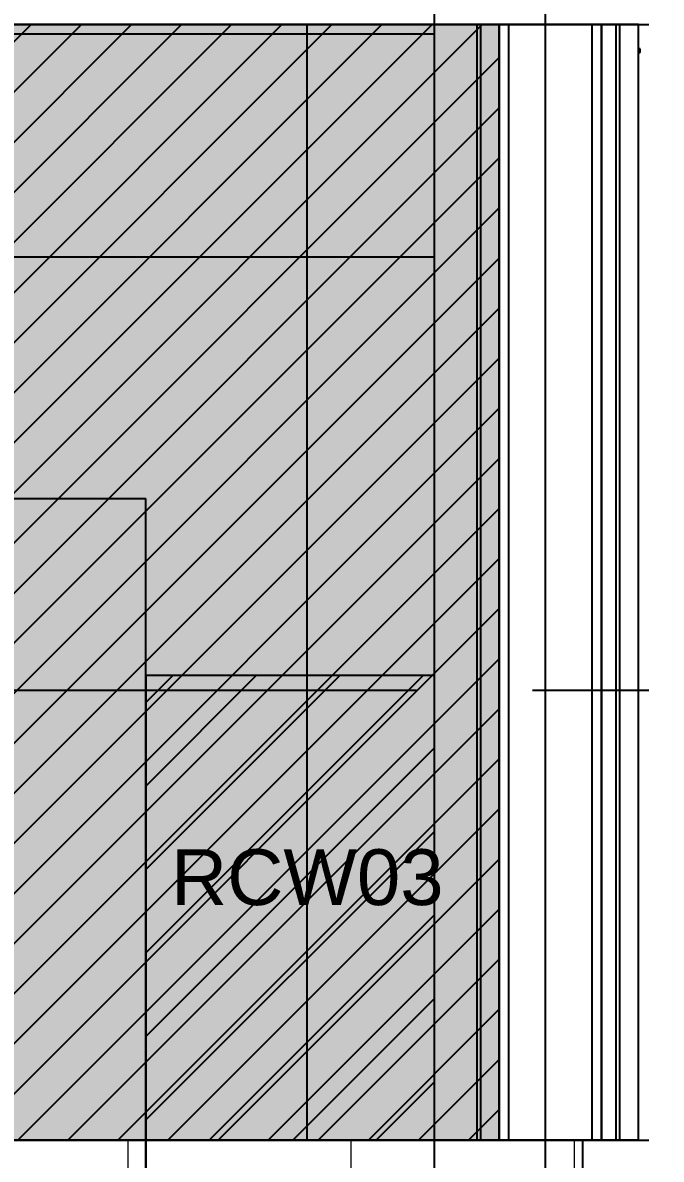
# Model space of a CAD drawing. Header units: millimetres. Extents: x 2519235 to 7246330, y 25937 to 201821.
# Drawn here: x 3042792 to 3044509, y 102238 to 105295 of the extents above; entities that cross this region are included whole.
import ezdxf
from ezdxf.enums import TextEntityAlignment as Align

# ---------------------------------------------------------------- set-up
doc = ezdxf.new("R2010")
doc.units = ezdxf.units.MM
doc.set_wipeout_variables(frame=1)
doc.linetypes.add('HIDDEN', pattern=[0.375, 0.25, -0.125])
doc.linetypes.add('TA_GL_005.00000', pattern=[13.75, 5, -1.25, 1.25, -1.25, 5])
for name, color, linetype in [('000 - 0_HIDE_OBJ_FRAMING_DEF_SUB_1', 7, 'Continuous'), ('000 - 0_SYM_DWG_GRID-BUBBLE_MAIN_COLOR_1', 7, 'Continuous'), ('000 - 0_SYM_DWG_GRIDLINE_MAIN_COLOR_251', 7, 'Continuous'), ('000 - CONCRETE_COL_HATCH_', 7, 'Continuous'), ('000 - CONCRETE_COL_WIPEOUT_', 7, 'Continuous'), ('000 - CONCRETE_PRECAST_HATCH_', 7, 'Continuous'), ('_Text-2', 7, 'Continuous'), ('_Wall-PRECAST-E1', 7, 'HIDDEN'), ('_งานโครงสร้าง', 7, 'Continuous')]:
    doc.layers.add(name, color=color, linetype=linetype)
doc.styles.add('Arial', font='arial.ttf', dxfattribs={"height": 300})
doc.styles.add('Arial_5', font='arial.ttf', dxfattribs={"height": 3})
doc.styles.add('TA', font='', dxfattribs={"height": 4.5})
doc.styles.get('TA').set_extended_font_data('Cordia New')

# ---------------------------------------------------------------- blocks, each defined once
blk = doc.blocks.new('*U976')
at = {"layer": '000 - 0_SYM_DWG_GRIDLINE_MAIN_COLOR_251', "color": 7, "linetype": 'ByBlock', "ltscale": 5}
blk.add_line((20, 0), (-348.8, 0), dxfattribs=at)
at = {"color": 7, "style": 'TA', "flags": 1}
blk.add_attdef('LOCATION', (6, -6), '', height=4.5, rotation=270, dxfattribs=at)
at = {"layer": '000 - 0_SYM_DWG_GRID-BUBBLE_MAIN_COLOR_1', "color": 7, "style": 'Arial'}
blk.add_attdef('GRID-HEAD', text='', height=4, rotation=90, dxfattribs=at).set_placement((42.25, 0), align=Align.MIDDLE_CENTER)
blk = doc.blocks.new('*U977')
at = {"layer": '000 - 0_SYM_DWG_GRIDLINE_MAIN_COLOR_251', "color": 7, "linetype": 'ByBlock', "ltscale": 5}
blk.add_line((30, 0), (-338.2, 0), dxfattribs=at)
at = {"layer": '000 - 0_SYM_DWG_GRIDLINE_MAIN_COLOR_251', "color": 7}
blk.add_point((-308.2, 0), dxfattribs=at)
at = {"color": 7, "style": 'TA', "flags": 1}
blk.add_attdef('LOCATION', (6, -6), '', height=4.5, rotation=270, dxfattribs=at)
blk = doc.blocks.new('W-1-PP17-ENT1_REV02_20260415-162311_PP17_ENT1_ELE2_DIMS')
at = {"layer": '000 - 0_SYM_DWG_GRIDLINE_MAIN_COLOR_251', "color": 7, "linetype": 'TA_GL_005.00000', "xscale": 50, "yscale": 50, "zscale": 50}
for name, p, rotation in [('*U976', (0, 100000), 270), ('*U977', (-15410, 105290), 180), ('*U977', (-15410, 103500), 180), ('*U977', (-15410, 102290), 180)]:
    blk.add_blockref(name, p, dxfattribs=dict(at, rotation=rotation))
blk = doc.blocks.new('W-1-PP17-ENT1_REV02_20260415-162429_PP17_ENT1_EX_ELE2')
at = {"layer": '_งานโครงสร้าง'}
h = blk.add_hatch(dxfattribs=at)
h.set_pattern_fill('ANSI31', scale=50)
h.set_pattern_definition([(45, (-3007742.74, -5e-09), (-112.2532015, 112.2532015), [])])
h.paths.add_polyline_path([(-1075, 103540), (-300, 103540), (-300, 102290), (-1075, 102290)])
at = {"layer": '_Wall-PRECAST-E1', "color": 7}
blk.add_lwpolyline([(-1625, 102290), (-125, 102290), (-125, 105290), (-1625, 105290)], close=True, dxfattribs=at)
at = {"layer": '_งานโครงสร้าง', "color": 7, "extrusion": (2.28848e-17, 1, 0)}
for p, q in [((-300, 116340), (-300, 100790)), ((0, 100790), (0, 110240)), ((-7187.3, 105265), (-300, 105265)), ((-7187.3, 104665), (-300, 104665))]:
    blk.add_line(p, q, dxfattribs=at)
at = {"layer": '_งานโครงสร้าง', "color": 7}
for p, q in [((-3675, 104015), (-1075, 104015)), ((-1075, 101140), (-1075, 104015)), ((-1075, 103540), (-1075, 101790)), ((-1075, 103540), (-300, 103540)), ((-1075, 102290), (-300, 102290))]:
    blk.add_line(p, q, dxfattribs=at)
at = {"layer": '_Text-2', "color": 7, "style": 'Arial_5'}
blk.add_text('RCW03', height=150, dxfattribs=at).set_placement((-1007.7, 102922))
blk = doc.blocks.new('DPA_Curved type C_Right - Curved Type C_Right-28922442-ENTRANCE 1 - ENLARGE ELEVATION 2 01')
at = {"layer": '000 - 0_HIDE_OBJ_FRAMING_DEF_SUB_1', "color": 7}
for p, q in [((-504693.9, 105290), (-504643.9, 105290)), ((-503193.9, 105290), (-504693.9, 105290)), ((-504693.9, 102290), (-504693.9, 105290)), ((-504693.9, 105290), (-504693.9, 102290)), ((-504643.9, 105290), (-504633.9, 105290)), ((-504643.9, 105290), (-504643.9, 102290)), ((-504643.9, 105290), (-504643.9, 102290)), ((-504633.9, 105290), (-503710.6, 105290)), ((-504633.9, 105290), (-504633.9, 102290)), ((-503710.6, 105290), (-503253.9, 105290)), ((-503710.6, 105290), (-503710.6, 102290)), ((-503253.9, 105290), (-503243.9, 105290)), ((-503253.9, 105290), (-503253.9, 102290)), ((-503243.9, 105290), (-503193.9, 105290)), ((-503243.9, 105290), (-503243.9, 102290)), ((-503243.9, 105290), (-503243.9, 102290)), ((-503193.9, 105290), (-503193.9, 102290)), ((-503193.9, 105290), (-503193.9, 102290)), ((-504693.9, 102290), (-503193.9, 102290)), ((-504643.9, 102290), (-504693.9, 102290)), ((-504633.9, 102290), (-504643.9, 102290)), ((-503710.6, 102290), (-504633.9, 102290)), ((-503253.9, 102290), (-503710.6, 102290)), ((-503243.9, 102290), (-503253.9, 102290)), ((-503193.9, 102290), (-503243.9, 102290))]:
    blk.add_line(p, q, dxfattribs=at)
blk = doc.blocks.new('DPA_Curved type B - Curved Type B-31237760-ENTRANCE 1 - ENLARGE ELEVATION 2 01')
at = {"layer": '000 - 0_HIDE_OBJ_FRAMING_DEF_SUB_1', "color": 7}
for p, q in [((-503068.9, 105290), (-502918.9, 105290)), ((-503018.9, 105290), (-503068.8, 105290)), ((-502918.9, 105290), (-502995.9, 105290)), ((-502918.9, 105290), (-502878.9, 105290)), ((-502878.9, 105290), (-502918.9, 105290)), ((-502918.9, 105290), (-502918.9, 105225)), ((-502918.9, 102290), (-502918.9, 105290)), ((-502918.9, 102290), (-502918.9, 105290)), ((-502918.9, 105225), (-502918.9, 105290)), ((-502878.9, 105290), (-502868.9, 105290)), ((-502868.9, 105290), (-502878.9, 105290)), ((-502868.9, 105290), (-502868.9, 105290)), ((-502868.9, 105290), (-502868.9, 105290)), ((-502868.9, 102290), (-502868.9, 105290)), ((-502868.9, 102290), (-502868.9, 105290)), ((-502868.9, 102290), (-502868.9, 105290)), ((-502918.9, 105215), (-502918.9, 102290)), ((-502918.9, 102290), (-502918.9, 105215)), ((-502918.9, 102290), (-503068.9, 102290)), ((-503068.8, 102290), (-502918.9, 102290)), ((-502918.9, 102290), (-502878.9, 102290)), ((-502878.9, 102290), (-502918.9, 102290)), ((-502878.9, 102290), (-502868.9, 102290)), ((-502868.9, 102290), (-502878.9, 102290)), ((-502868.9, 102290), (-502868.9, 102290)), ((-502868.9, 102290), (-502868.9, 102290))]:
    blk.add_line(p, q, dxfattribs=at)
blk = doc.blocks.new('DPA_Curved type A - Curved Type A-31239844-ENTRANCE 1 - ENLARGE ELEVATION 2 01')
at = {"layer": '000 - 0_HIDE_OBJ_FRAMING_DEF_SUB_1', "color": 7}
for p, q in [((-502918.9, 105290), (-503068.9, 105290)), ((-503068.9, 105290), (-502918.9, 105290)), ((-502918.9, 105290), (-502878.9, 105290)), ((-502878.9, 105290), (-502918.9, 105290)), ((-502918.9, 105290), (-502918.9, 102290)), ((-502918.9, 102290), (-502918.9, 105290)), ((-502918.9, 102290), (-502918.9, 105290)), ((-502918.9, 102290), (-502918.9, 105290)), ((-502878.9, 105290), (-502868.9, 105290)), ((-502868.9, 105290), (-502878.9, 105290)), ((-502868.9, 105290), (-502868.9, 105290)), ((-502868.9, 102290), (-502868.9, 105290)), ((-502868.9, 102290), (-502868.9, 105290)), ((-502918.9, 102290), (-503068.9, 102290)), ((-503068.9, 102290), (-502918.9, 102290)), ((-502918.9, 102290), (-502878.9, 102290)), ((-502878.9, 102290), (-502918.9, 102290)), ((-502878.9, 102290), (-502868.9, 102290)), ((-502868.9, 102290), (-502878.9, 102290)), ((-502868.9, 102290), (-502868.9, 102290))]:
    blk.add_line(p, q, dxfattribs=at)
blk = doc.blocks.new('DPA_Curved type B - Curved Type B-V32-ENTRANCE 1 - ENLARGE ELEVATION 2 01')
at = {"layer": '000 - 0_HIDE_OBJ_FRAMING_DEF_SUB_1', "color": 7}
for p, q in [((-503068.9, 105290), (-502918.9, 105290)), ((-502918.9, 105290), (-503068.9, 105290)), ((-502918.9, 105290), (-502878.9, 105290)), ((-502878.9, 105290), (-502918.9, 105290)), ((-502918.9, 105290), (-502918.9, 102290)), ((-502918.9, 102290), (-502918.9, 105290)), ((-502918.9, 102290), (-502918.9, 105290)), ((-502918.9, 102290), (-502918.9, 105290)), ((-502878.9, 105290), (-502868.9, 105290)), ((-502868.9, 105290), (-502878.9, 105290)), ((-502868.9, 105290), (-502868.9, 105290)), ((-502868.9, 105290), (-502868.9, 105290)), ((-502868.9, 102290), (-502868.9, 105290)), ((-502868.9, 102290), (-502868.9, 105290)), ((-502868.9, 102290), (-502868.9, 105290)), ((-503068.9, 102290), (-502918.9, 102290)), ((-502918.9, 102290), (-503068.9, 102290)), ((-502918.9, 102290), (-502878.9, 102290)), ((-502878.9, 102290), (-502918.9, 102290)), ((-502878.9, 102290), (-502868.9, 102290)), ((-502868.9, 102290), (-502878.9, 102290)), ((-502868.9, 102290), (-502868.9, 102290)), ((-502868.9, 102290), (-502868.9, 102290))]:
    blk.add_line(p, q, dxfattribs=at)
blk = doc.blocks.new('DPA_Curved type B - Curved Type B-V33-ENTRANCE 1 - ENLARGE ELEVATION 2 01')
at = {"layer": '000 - 0_HIDE_OBJ_FRAMING_DEF_SUB_1', "color": 7}
for p, q in [((-503068.9, 105290), (-502918.9, 105290)), ((-502918.9, 105290), (-503068.9, 105290)), ((-502918.9, 105290), (-502878.9, 105290)), ((-502878.9, 105290), (-502918.9, 105290)), ((-502918.9, 105290), (-502918.9, 102290)), ((-502918.9, 102290), (-502918.9, 105290)), ((-502918.9, 102290), (-502918.9, 105290)), ((-502918.9, 102290), (-502918.9, 105290)), ((-502878.9, 105290), (-502868.9, 105290)), ((-502868.9, 105290), (-502878.9, 105290)), ((-502878.9, 102290), (-502878.9, 105290)), ((-502868.9, 105290), (-502868.9, 105290)), ((-502868.9, 105290), (-502868.9, 105290)), ((-502868.9, 102290), (-502868.9, 105290)), ((-502868.9, 102290), (-502868.9, 105290)), ((-502868.9, 102290), (-502868.9, 105290)), ((-503068.9, 102290), (-502918.9, 102290)), ((-502918.9, 102290), (-503068.9, 102290)), ((-502918.9, 102290), (-502878.9, 102290)), ((-502878.9, 102290), (-502918.9, 102290)), ((-502878.9, 102290), (-502868.9, 102290)), ((-502868.9, 102290), (-502878.9, 102290)), ((-502868.9, 102290), (-502868.9, 102290)), ((-502868.9, 102290), (-502868.9, 102290))]:
    blk.add_line(p, q, dxfattribs=at)
blk = doc.blocks.new('DPA-AR_FIN 5 - FIN 06-18994185-ENTRANCE 1 - ENLARGE ELEVATION 2 01')
at = {"layer": '000 - 0_HIDE_OBJ_FRAMING_DEF_SUB_1', "color": 7}
for p, q in [((-502814.9, 105365), (-502868.9, 105365)), ((-502814.9, 105355), (-502814.9, 105365)), ((-502868.9, 105355), (-502814.9, 105355)), ((-502814.9, 105225), (-502819.1, 105225)), ((-502819.1, 105215), (-502814.9, 105215)), ((-502814.9, 105215), (-502814.9, 105225))]:
    blk.add_line(p, q, dxfattribs=at)
blk = doc.blocks.new('DPA_Curved type C_Right 2 - Curved Type C_Right 2-31238587-ENTRANCE 1 - ENLARGE ELEVATION 2 01')
at = {"layer": '000 - 0_HIDE_OBJ_FRAMING_DEF_SUB_1', "color": 7}
for p, q in [((-503068.9, 105290), (-502918.9, 105290)), ((-502918.9, 105290), (-503068.9, 105290)), ((-502918.9, 105290), (-502878.9, 105290)), ((-502878.9, 105290), (-502918.9, 105290)), ((-502918.9, 105290), (-502918.9, 102290)), ((-502918.9, 102290), (-502918.9, 105290)), ((-502918.9, 102290), (-502918.9, 105290)), ((-502918.9, 102290), (-502918.9, 105290)), ((-502878.9, 105290), (-502868.9, 105290)), ((-502868.9, 105290), (-502878.9, 105290)), ((-502878.9, 102290), (-502878.9, 105290)), ((-502878.9, 102290), (-502878.9, 105290)), ((-502819.1, 105290), (-502869.1, 105290)), ((-502868.9, 105290), (-502819.1, 105290)), ((-502868.9, 102290), (-502868.9, 105290)), ((-502868.9, 102290), (-502868.9, 105290)), ((-502819.1, 102290), (-502819.1, 105290)), ((-503068.9, 102290), (-502918.9, 102290)), ((-502918.9, 102290), (-503068.9, 102290)), ((-502918.9, 102290), (-502878.9, 102290)), ((-502878.9, 102290), (-502918.9, 102290)), ((-502878.9, 102290), (-502868.9, 102290)), ((-502868.9, 102290), (-502878.9, 102290)), ((-502869.1, 102290), (-502819.1, 102290)), ((-502819.1, 102290), (-502868.9, 102290))]:
    blk.add_line(p, q, dxfattribs=at)
blk = doc.blocks.new('DPA_Flat type A - Flat Type A-31215689-ENTRANCE 1 - ENLARGE ELEVATION 2 01')
at = {"layer": '000 - 0_HIDE_OBJ_FRAMING_DEF_SUB_1', "color": 7}
for p, q in [((-502918.9, 105290), (-503193.9, 105290)), ((-503193.9, 105290), (-503168.9, 105290)), ((-503193.9, 102290), (-503193.9, 105290)), ((-503193.9, 105290), (-503193.9, 102290)), ((-503168.9, 105290), (-502943.9, 105290)), ((-503168.9, 105290), (-503168.9, 102290)), ((-502943.9, 105290), (-502918.9, 105290)), ((-502943.9, 102290), (-502943.9, 105290)), ((-502918.9, 102290), (-502918.9, 105290)), ((-502918.9, 105290), (-502918.9, 102290)), ((-503168.9, 102290), (-503193.9, 102290)), ((-503193.9, 102290), (-502918.9, 102290)), ((-502943.9, 102290), (-503168.9, 102290)), ((-502918.9, 102290), (-502943.9, 102290))]:
    blk.add_line(p, q, dxfattribs=at)
blk = doc.blocks.new('C-1-PP17-AR-2182-01-B_20260416-050018_PP17_ENT1_EX_ELE2')
at = {"layer": '000 - 0_HIDE_OBJ_FRAMING_DEF_SUB_1', "lineweight": 9}
h = blk.add_hatch(dxfattribs=at)
h.set_pattern_fill('FP_4', style=0, pattern_type=2)
h.set_pattern_definition([(90, (-125, 100790), (-600, 4e-14), [])])
h.paths.add_polyline_path([(-1625, 101990), (100, 101990), (100, 102290), (-1625, 102290), (-1625, 102129.9)])
h.paths.add_polyline_path([(-14720.6, 101990), (-10700, 101990), (-10700, 102290), (-16725, 102290), (-16725, 101990), (-15035.2, 101990)])
h.paths.add_polyline_path([(-10550, 101990), (-3125, 101990), (-3125, 102290), (-10550, 102290), (-10550, 102126.2)])
at = {"layer": '000 - 0_HIDE_OBJ_FRAMING_DEF_SUB_1', "color": 7}
for p, q in [((-1625, 102290), (0, 102290)), ((100, 102290), (-1625, 102290)), ((0.2, 102290), (60, 102290)), ((100, 101990), (100, 102290))]:
    blk.add_line(p, q, dxfattribs=at)
for name in ['DPA-AR_FIN 5 - FIN 06-18994185-ENTRANCE 1 - ENLARGE ELEVATION 2 01', 'DPA_Curved type C_Right - Curved Type C_Right-28922442-ENTRANCE 1 - ENLARGE ELEVATION 2 01', 'DPA_Flat type A - Flat Type A-31215689-ENTRANCE 1 - ENLARGE ELEVATION 2 01', 'DPA_Curved type B - Curved Type B-31237760-ENTRANCE 1 - ENLARGE ELEVATION 2 01', 'DPA_Curved type A - Curved Type A-31239844-ENTRANCE 1 - ENLARGE ELEVATION 2 01', 'DPA_Curved type B - Curved Type B-V32-ENTRANCE 1 - ENLARGE ELEVATION 2 01', 'DPA_Curved type A - Curved Type A-31239844-ENTRANCE 1 - ENLARGE ELEVATION 2 01', 'DPA_Curved type B - Curved Type B-V33-ENTRANCE 1 - ENLARGE ELEVATION 2 01', 'DPA_Curved type C_Right 2 - Curved Type C_Right 2-31238587-ENTRANCE 1 - ENLARGE ELEVATION 2 01']:
    blk.add_blockref(name, (503068.9, 0), dxfattribs=at)
blk = doc.blocks.new('*U1677')
at = {"layer": '000 - CONCRETE_COL_HATCH_'}
h = blk.add_hatch(dxfattribs=at)
h.set_pattern_fill('AR-CONC', scale=0.04)
h.set_pattern_definition([(50, (348000, -843606.8257), (7.28738676, -0.63756342), [0.762, -8.382]), (355, (348000, -843606.826), (-1.40973686, 7.64227381), [0.6096, -6.705623367]), (100.4514447, (348000.607, -843606.879), (5.877649884, 7.004710076), [0.64760035, -7.123609784]), (46.1842, (348000, -843604.794), (10.84316164, -1.68169312), [1.143, -12.573]), (96.6355576, (348000.904, -843604.934), (9.49616536, 9.89704498), [0.97140093, -10.68542433]), (351.1841512, (348000, -843604.794), (9.49616536, 9.89704498), [0.91439868, -10.05838928]), (21, (348001.016, -843605.3017), (6.06457565, -4.090607927), [0.762, -8.382]), (326, (348001.016, -843605.302), (2.472081134, 7.367518645), [0.6096, -6.7056]), (71.451445, (348001.5214, -843605.6426), (8.53665677, 3.276910755), [0.64760035, -7.123597504]), (37.5, (348000, -843606.8257), (0.12354413, 3.382201555), [0, -6.62432, 0, -6.8072, 0, -6.731]), (7.5, (348000, -843606.8257), (2.6727865, 4.007222993), [0, -3.88112, 0, -6.47192, 0, -2.5654]), (327.5, (347997.7343, -843606.8257), (5.423623807, -0.22914976), [0, -2.54, 0, -7.9248, 0, -10.5156]), (317.5, (347996.7183, -843606.8257), (5.925167255, 1.017059641), [0, -3.302, 0, -5.26288, 0, -7.4676])])
h.paths.add_polyline_path([(0, 0), (0, -3000), (13500, -3000), (13500, -1800), (15000, -1800), (15000, -1800), (15000, -3000), (16500, -3000), (16500, 0), (10500, 0), (10500, 11750), (6000, 11750), (6000, 0)])
blk = doc.blocks.new('A$C32509ff5')
at = {"color": 7}
blk.add_blockref('*U1677', (-6000, -11750), dxfattribs=at)
at = {"layer": '_Wall-PRECAST-E1', "color": 7}
blk.add_lwpolyline([(9000, -14750), (10500, -14750), (10500, -11750), (9000, -11750)], close=True, dxfattribs=at)
blk = doc.blocks.new('W-1-PP17-ENT1_REV02_20260416-050504_PP17_ENT1_PRECAST_ELE2')
at = {"color": 7}
blk.add_blockref('A$C32509ff5', (-10625, 117040), dxfattribs=at)
at = {"layer": '000 - CONCRETE_PRECAST_HATCH_'}
h = blk.add_hatch(dxfattribs=at)
h.set_pattern_fill('ANSI31', scale=30)
h.set_pattern_definition([(45, (-32964.11, 2e-10), (-67.35192, 67.35192), [])])
h.paths.add_polyline_path([(-16625, 105290), (-16625, 102290), (-3125, 102290), (-3125, 103490), (-1625, 103490), (-1625, 103490), (-1625, 102290), (-125, 102290), (-125, 105290), (-6125, 105290), (-6125, 117040), (-10625, 117040), (-10625, 105290)])

msp = doc.modelspace()

# ---------------------------------------------------------------- linework, layer by layer
at = {"color": 7}
msp.add_lwpolyline([(3038073.053, 117040), (3038073.053, 105290), (3044073.053, 105290), (3044073.053, 102290), (3042573.053, 102290), (3042573.053, 103490), (3041073.053, 103490), (3041073.053, 102290), (3027573.053, 102290), (3027573.053, 105290), (3033573.053, 105290), (3033573.053, 117040), (3038073.053, 117040)], dxfattribs=at)

# ---------------------------------------------------------------- block references
for name in ['W-1-PP17-ENT1_REV02_20260415-162311_PP17_ENT1_ELE2_DIMS', 'W-1-PP17-ENT1_REV02_20260415-162429_PP17_ENT1_EX_ELE2', 'C-1-PP17-AR-2182-01-B_20260416-050018_PP17_ENT1_EX_ELE2']:
    msp.add_blockref(name, (3044198.053, 0), dxfattribs=at)

# ---------------------------------------------------------------- next in the draw order: block references
msp.add_blockref('W-1-PP17-ENT1_REV02_20260416-050504_PP17_ENT1_PRECAST_ELE2', (3044198.053, 0), dxfattribs=at)

doc.saveas('drawing.dxf')
